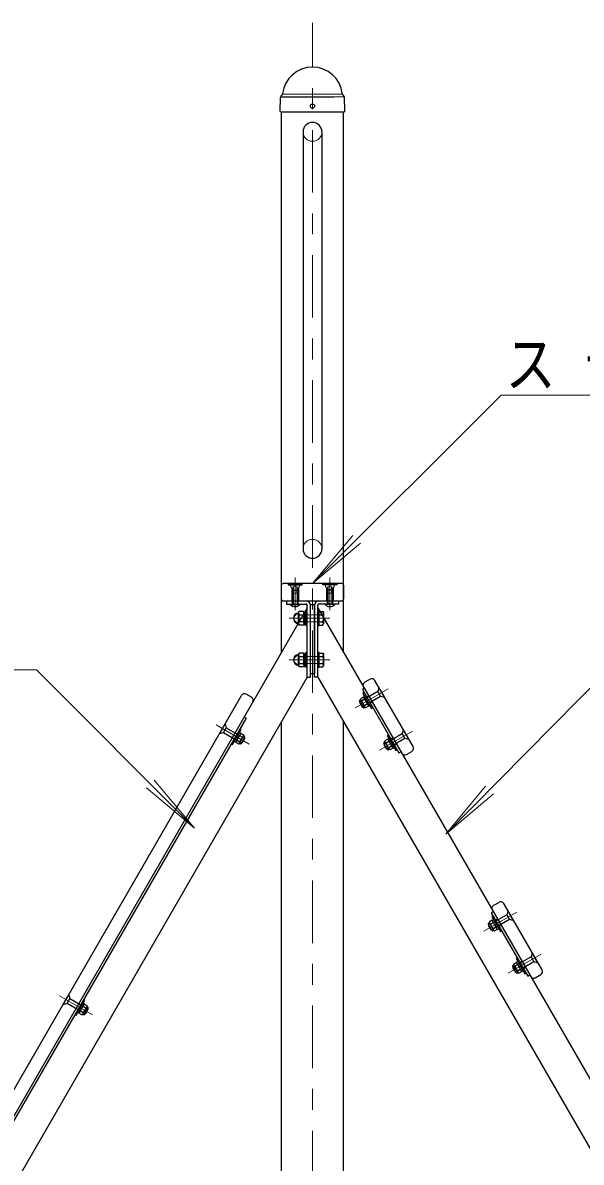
# Model space of a CAD drawing. Units: millimetres on the paper. Extents: x -385 to 0, y -12 to 267.
# Drawn here: x -220.2 to -193.4, y 111.3 to 165.9 of the extents above; entities that cross this region are included whole.
import ezdxf

# ---------------------------------------------------------------- set-up
doc = ezdxf.new("R2010")
doc.units = ezdxf.units.MM
doc.linetypes.add('USER1', pattern=[4.5, 2.5, -2])
doc.linetypes.add('USER2', pattern=[6, 3, -1, 1, -1])
doc.layers.add('LY_1', color=7, linetype='Continuous', lineweight=25)
doc.styles.add('ＭＳ ゴシック', font='')
doc.styles.get('ＭＳ ゴシック').set_extended_font_data('MS Gothic')

msp = doc.modelspace()

# ---------------------------------------------------------------- linework, layer by layer
at = {"layer": 'LY_1', "linetype": 'USER2', "lineweight": 13}
for p, q in [((-206.323, 55.772), (-206.323, 165.916)), ((-207.156, 139.309), (-207.156, 137.748)), ((-205.49, 139.309), (-205.49, 137.748)), ((-207.446, 137.352), (-205.49, 137.352)), ((-207.446, 135.352), (-205.49, 135.352)), ((-204.28, 133.052), (-202.701, 133.964)), ((-209.366, 131.32), (-210.946, 132.232)), ((-203.114, 131.031), (-201.534, 131.943)), ((-198.1, 122.346), (-196.52, 123.258)), ((-196.933, 120.326), (-195.353, 121.238)), ((-216.866, 118.329), (-218.446, 119.241))]:
    msp.add_line(p, q, dxfattribs=at)
at = {"layer": 'LY_1'}
for p, q in [((-207.817, 162.426), (-207.78, 162.463)), ((-204.829, 162.426), (-204.866, 162.463)), ((-207.871, 161.669), (-207.858, 162.33)), ((-204.775, 161.669), (-204.788, 162.33)), ((-207.855, 161.652), (-207.871, 161.669)), ((-207.855, 161.652), (-204.791, 161.652)), ((-207.808, 135.713), (-207.808, 161.652)), ((-204.838, 135.713), (-204.838, 161.652)), ((-204.775, 161.669), (-204.791, 161.652)), ((-206.776, 160.685), (-206.776, 140.685)), ((-205.87, 160.685), (-205.87, 140.685)), ((-207.823, 138.919), (-207.823, 138.285)), ((-204.923, 139.019), (-207.723, 139.019)), ((-204.823, 138.285), (-204.823, 138.919)), ((-207.315, 138.815), (-207.315, 138.185)), ((-207.256, 138.702), (-207.256, 138.035)), ((-207.256, 138.702), (-207.056, 138.702)), ((-207.056, 138.702), (-207.056, 138.035)), ((-206.998, 138.815), (-206.998, 138.185)), ((-205.648, 138.815), (-205.648, 138.185)), ((-205.59, 138.702), (-205.59, 138.035)), ((-205.39, 138.702), (-205.59, 138.702)), ((-205.39, 138.702), (-205.39, 138.035)), ((-205.331, 138.815), (-205.331, 138.185)), ((-206.573, 137.852), (-249.682, 63.185)), ((-207.723, 138.185), (-204.923, 138.185)), ((-207.573, 138.185), (-207.573, 138.035)), ((-207.573, 138.035), (-206.623, 138.035)), ((-207.39, 138.035), (-207.39, 138.019)), ((-207.39, 138.019), (-206.923, 138.019)), ((-207.29, 138.185), (-207.29, 138.035)), ((-207.023, 138.185), (-207.023, 138.035)), ((-206.923, 138.035), (-206.923, 138.019)), ((-206.573, 134.519), (-206.573, 137.985)), ((-206.423, 134.519), (-206.423, 137.985)), ((-206.223, 134.519), (-206.223, 137.985)), ((-206.073, 134.519), (-206.073, 137.985)), ((-206.073, 137.852), (-162.964, 63.185)), ((-205.073, 138.035), (-206.023, 138.035)), ((-205.723, 138.035), (-205.723, 138.019)), ((-205.256, 138.019), (-205.723, 138.019)), ((-205.623, 138.185), (-205.623, 138.035)), ((-205.356, 138.185), (-205.356, 138.035)), ((-205.256, 138.035), (-205.256, 138.019)), ((-205.073, 138.185), (-205.073, 138.035)), ((-206.99, 137.635), (-206.965, 137.679)), ((-206.99, 137.635), (-206.99, 137.069)), ((-206.748, 137.679), (-206.965, 137.679)), ((-206.965, 137.515), (-206.748, 137.515)), ((-206.723, 137.635), (-206.748, 137.679)), ((-206.723, 137.659), (-206.723, 137.045)), ((-206.723, 137.659), (-206.64, 137.659)), ((-206.723, 137.354), (-206.64, 137.376)), ((-206.723, 137.327), (-206.64, 137.35)), ((-206.64, 137.702), (-206.573, 137.702)), ((-206.64, 137.002), (-206.64, 137.702)), ((-206.006, 137.702), (-206.073, 137.702)), ((-206.006, 137.002), (-206.006, 137.702)), ((-206.006, 137.679), (-205.823, 137.679)), ((-206.006, 137.515), (-205.823, 137.515)), ((-205.823, 137.679), (-205.793, 137.627)), ((-205.793, 137.627), (-205.793, 137.077)), ((-206.99, 137.069), (-206.965, 137.025)), ((-206.965, 137.189), (-206.748, 137.189)), ((-206.748, 137.025), (-206.965, 137.025)), ((-206.723, 137.069), (-206.748, 137.025)), ((-206.723, 137.045), (-206.64, 137.045)), ((-206.573, 137.002), (-206.64, 137.002)), ((-206.073, 137.002), (-206.006, 137.002)), ((-206.006, 137.188), (-205.823, 137.188)), ((-206.006, 137.025), (-205.823, 137.025)), ((-205.823, 137.025), (-205.793, 137.077)), ((-206.99, 135.635), (-206.965, 135.679)), ((-206.99, 135.635), (-206.99, 135.069)), ((-206.748, 135.679), (-206.965, 135.679)), ((-206.723, 135.635), (-206.748, 135.679)), ((-206.723, 135.659), (-206.723, 135.045)), ((-206.723, 135.659), (-206.64, 135.659)), ((-206.64, 135.702), (-206.573, 135.702)), ((-206.64, 135.002), (-206.64, 135.702)), ((-206.006, 135.702), (-206.073, 135.702)), ((-206.006, 135.002), (-206.006, 135.702)), ((-206.006, 135.679), (-205.823, 135.679)), ((-205.823, 135.679), (-205.793, 135.627)), ((-205.793, 135.627), (-205.793, 135.077)), ((-206.99, 135.069), (-206.965, 135.025)), ((-206.965, 135.515), (-206.748, 135.515)), ((-206.965, 135.189), (-206.748, 135.189)), ((-206.748, 135.025), (-206.965, 135.025)), ((-206.723, 135.069), (-206.748, 135.025)), ((-206.723, 135.354), (-206.64, 135.376)), ((-206.723, 135.327), (-206.64, 135.35)), ((-206.723, 135.045), (-206.64, 135.045)), ((-206.006, 135.515), (-205.823, 135.515)), ((-206.006, 135.188), (-205.823, 135.188)), ((-206.006, 135.025), (-205.823, 135.025)), ((-205.823, 135.025), (-205.793, 135.077)), ((-206.573, 134.519), (-248.239, 62.352)), ((-206.573, 135.002), (-206.64, 135.002)), ((-206.573, 134.519), (-206.423, 134.519)), ((-206.073, 134.519), (-206.223, 134.519)), ((-206.073, 135.002), (-206.006, 135.002)), ((-206.073, 134.519), (-164.408, 62.352)), ((-203.838, 133.981), (-203.93, 133.927)), ((-203.93, 133.927), (-202.18, 130.896)), ((-203.559, 134.431), (-203.819, 134.281)), ((-201.498, 131.194), (-203.331, 134.37)), ((-203.143, 134.016), (-203.192, 133.834)), ((-203.131, 134.023), (-203.143, 134.016)), ((-203.143, 134.016), (-202.876, 133.555)), ((-241.565, 78.511), (-209.732, 133.648)), ((-209.244, 133.559), (-209.504, 133.709)), ((-203.192, 133.834), (-204.075, 133.324)), ((-203.9, 133.075), (-204.07, 133.369)), ((-204.023, 133.441), (-204.056, 133.422)), ((-203.879, 133.572), (-204.023, 133.489)), ((-204.023, 133.489), (-204.023, 133.441)), ((-203.815, 133.08), (-204.023, 133.441)), ((-203.817, 133.464), (-203.96, 133.381)), ((-203.058, 133.603), (-203.942, 133.093)), ((-203.847, 133.783), (-203.905, 133.75)), ((-203.905, 133.75), (-203.488, 133.028)), ((-203.883, 133.578), (-203.825, 133.611)), ((-203.626, 133.133), (-203.883, 133.578)), ((-203.763, 133.371), (-203.697, 133.389)), ((-203.754, 133.355), (-203.688, 133.373)), ((-203.63, 133.62), (-203.722, 133.566)), ((-203.192, 133.834), (-203.058, 133.603)), ((-202.876, 133.555), (-203.058, 133.603)), ((-202.865, 133.561), (-202.876, 133.555)), ((-204.075, 133.324), (-203.942, 133.093)), ((-203.815, 133.08), (-203.848, 133.061)), ((-203.692, 133.247), (-203.835, 133.164)), ((-203.773, 133.056), (-203.815, 133.08)), ((-203.629, 133.139), (-203.773, 133.056)), ((-203.626, 133.133), (-203.568, 133.167)), ((-203.463, 133.331), (-203.555, 133.278)), ((-203.488, 133.028), (-203.43, 133.061)), ((-209.507, 132.556), (-240.507, 78.863)), ((-210.77, 131.823), (-210.503, 132.284)), ((-210.515, 132.291), (-210.503, 132.284)), ((-210.503, 132.284), (-210.455, 132.102)), ((-209.507, 132.556), (-209.6, 132.609)), ((-207.808, 62.352), (-207.808, 132.379)), ((-204.838, 62.352), (-204.838, 132.379)), ((-210.782, 131.829), (-210.77, 131.823)), ((-210.77, 131.823), (-210.588, 131.871)), ((-210.588, 131.871), (-210.455, 132.102)), ((-210.588, 131.871), (-209.705, 131.361)), ((-210.455, 132.102), (-209.571, 131.592)), ((-210.158, 131.296), (-209.741, 132.018)), ((-209.764, 131.846), (-210.02, 131.401)), ((-209.829, 131.732), (-209.686, 131.649)), ((-209.764, 131.846), (-209.821, 131.879)), ((-209.741, 132.018), (-209.799, 132.051)), ((-209.767, 131.84), (-209.623, 131.757)), ((-209.623, 131.757), (-209.623, 131.709)), ((-202.025, 131.814), (-202.908, 131.304)), ((-202.68, 131.762), (-202.738, 131.729)), ((-202.738, 131.729), (-202.322, 131.007)), ((-201.976, 131.996), (-202.025, 131.814)), ((-202.025, 131.814), (-201.892, 131.583)), ((-201.965, 132.002), (-201.976, 131.996)), ((-201.976, 131.996), (-201.709, 131.534)), ((-210.216, 131.329), (-210.158, 131.296)), ((-210.02, 131.401), (-210.078, 131.434)), ((-210.017, 131.407), (-209.873, 131.324)), ((-209.955, 131.515), (-209.811, 131.432)), ((-209.901, 131.608), (-209.95, 131.657)), ((-209.892, 131.623), (-209.941, 131.672)), ((-209.873, 131.324), (-209.832, 131.348)), ((-209.623, 131.709), (-209.832, 131.348)), ((-209.832, 131.348), (-209.798, 131.329)), ((-209.576, 131.637), (-209.746, 131.343)), ((-209.705, 131.361), (-209.571, 131.592)), ((-209.623, 131.709), (-209.59, 131.69)), ((-202.908, 131.304), (-202.775, 131.073)), ((-202.734, 131.054), (-202.904, 131.349)), ((-202.856, 131.42), (-202.89, 131.401)), ((-202.713, 131.551), (-202.856, 131.469)), ((-202.856, 131.469), (-202.856, 131.42)), ((-202.648, 131.059), (-202.856, 131.42)), ((-202.65, 131.443), (-202.794, 131.36)), ((-201.892, 131.583), (-202.775, 131.073)), ((-202.716, 131.557), (-202.658, 131.59)), ((-202.459, 131.112), (-202.716, 131.557)), ((-202.525, 131.226), (-202.669, 131.144)), ((-202.597, 131.35), (-202.53, 131.368)), ((-202.588, 131.335), (-202.521, 131.353)), ((-202.463, 131.599), (-202.555, 131.546)), ((-202.296, 131.31), (-202.389, 131.257)), ((-201.709, 131.534), (-201.892, 131.583)), ((-201.698, 131.54), (-201.709, 131.534)), ((-202.648, 131.059), (-202.681, 131.04)), ((-202.606, 131.035), (-202.648, 131.059)), ((-202.462, 131.118), (-202.606, 131.035)), ((-202.459, 131.112), (-202.402, 131.146)), ((-202.322, 131.007), (-202.264, 131.041)), ((-202.18, 130.896), (-202.088, 130.95)), ((-201.819, 130.816), (-201.559, 130.966)), ((-197.378, 123.725), (-197.638, 123.575)), ((-195.317, 120.489), (-197.151, 123.664)), ((-197.011, 123.129), (-197.894, 122.619)), ((-197.657, 123.275), (-197.75, 123.222)), ((-197.75, 123.222), (-196, 120.191)), ((-197.666, 123.078), (-197.724, 123.044)), ((-197.724, 123.044), (-197.307, 122.323)), ((-196.962, 123.311), (-197.011, 123.129)), ((-197.011, 123.129), (-196.878, 122.898)), ((-196.951, 123.318), (-196.962, 123.311)), ((-196.962, 123.311), (-196.695, 122.849)), ((-197.894, 122.619), (-197.761, 122.388)), ((-197.719, 122.37), (-197.889, 122.664)), ((-197.842, 122.736), (-197.875, 122.716)), ((-197.699, 122.867), (-197.842, 122.784)), ((-197.842, 122.784), (-197.842, 122.736)), ((-197.634, 122.375), (-197.842, 122.736)), ((-197.636, 122.758), (-197.78, 122.676)), ((-196.878, 122.898), (-197.761, 122.388)), ((-197.702, 122.872), (-197.644, 122.906)), ((-197.445, 122.428), (-197.702, 122.872)), ((-197.511, 122.542), (-197.655, 122.459)), ((-197.448, 122.433), (-197.592, 122.351)), ((-197.582, 122.666), (-197.516, 122.683)), ((-197.574, 122.65), (-197.507, 122.668)), ((-197.449, 122.914), (-197.541, 122.861)), ((-197.445, 122.428), (-197.387, 122.461)), ((-197.282, 122.626), (-197.375, 122.572)), ((-196.695, 122.849), (-196.878, 122.898)), ((-196.684, 122.856), (-196.695, 122.849)), ((-197.634, 122.375), (-197.667, 122.356)), ((-197.592, 122.351), (-197.634, 122.375)), ((-197.307, 122.323), (-197.25, 122.356)), ((-195.844, 121.108), (-196.728, 120.598)), ((-196.532, 120.846), (-196.676, 120.763)), ((-195.711, 120.877), (-196.594, 120.367)), ((-196.5, 121.057), (-196.557, 121.024)), ((-196.557, 121.024), (-196.141, 120.302)), ((-196.535, 120.852), (-196.477, 120.885)), ((-196.279, 120.407), (-196.535, 120.852)), ((-196.282, 120.894), (-196.375, 120.84)), ((-195.795, 121.29), (-195.844, 121.108)), ((-195.844, 121.108), (-195.711, 120.877)), ((-195.784, 121.297), (-195.795, 121.29)), ((-195.795, 121.29), (-195.529, 120.828)), ((-195.529, 120.828), (-195.711, 120.877)), ((-195.517, 120.835), (-195.529, 120.828)), ((-196.728, 120.598), (-196.594, 120.367)), ((-196.553, 120.349), (-196.723, 120.643)), ((-196.676, 120.715), (-196.709, 120.696)), ((-196.676, 120.763), (-196.676, 120.715)), ((-196.467, 120.354), (-196.676, 120.715)), ((-196.469, 120.738), (-196.613, 120.655)), ((-196.467, 120.354), (-196.5, 120.335)), ((-196.344, 120.521), (-196.488, 120.438)), ((-196.425, 120.33), (-196.467, 120.354)), ((-196.282, 120.413), (-196.425, 120.33)), ((-196.416, 120.645), (-196.349, 120.663)), ((-196.407, 120.629), (-196.34, 120.647)), ((-196.279, 120.407), (-196.221, 120.44)), ((-196.116, 120.605), (-196.208, 120.552)), ((-196.141, 120.302), (-196.083, 120.335)), ((-195.638, 120.111), (-195.378, 120.261)), ((-196, 120.191), (-195.907, 120.244)), ((-218.27, 118.832), (-218.003, 119.294)), ((-218.015, 119.301), (-218.003, 119.294)), ((-218.003, 119.294), (-217.955, 119.112)), ((-218.282, 118.839), (-218.27, 118.832)), ((-218.27, 118.832), (-218.088, 118.881)), ((-218.088, 118.881), (-217.955, 119.112)), ((-218.088, 118.881), (-217.205, 118.371)), ((-217.955, 119.112), (-217.071, 118.602)), ((-217.658, 118.306), (-217.241, 119.027)), ((-217.264, 118.855), (-217.52, 118.411)), ((-217.401, 118.618), (-217.45, 118.666)), ((-217.392, 118.633), (-217.441, 118.682)), ((-217.123, 118.718), (-217.332, 118.358)), ((-217.329, 118.741), (-217.186, 118.658)), ((-217.264, 118.855), (-217.321, 118.889)), ((-217.241, 119.027), (-217.299, 119.061)), ((-217.267, 118.85), (-217.123, 118.767)), ((-217.076, 118.647), (-217.246, 118.353)), ((-217.123, 118.767), (-217.123, 118.718)), ((-217.123, 118.718), (-217.09, 118.699)), ((-217.716, 118.339), (-217.658, 118.306)), ((-217.52, 118.411), (-217.578, 118.444)), ((-217.517, 118.416), (-217.373, 118.333)), ((-217.455, 118.525), (-217.311, 118.442)), ((-217.373, 118.333), (-217.332, 118.358)), ((-217.332, 118.358), (-217.298, 118.338)), ((-217.205, 118.371), (-217.071, 118.602))]:
    msp.add_line(p, q, dxfattribs=at)
at = {"layer": 'LY_1', "lineweight": 13}
for p, q in [((-207.812, 162.369), (-204.834, 162.369)), ((-207.752, 162.485), (-204.899, 162.485)), ((-197.283, 148.059), (-206.323, 139.019)), ((-197.283, 148.059), (-161.067, 148.059)), ((-206.323, 139.019), (-204.395, 141.317)), ((-206.323, 139.019), (-204.025, 140.947)), ((-207.373, 139.019), (-207.44, 139.002)), ((-207.44, 139.002), (-206.873, 139.002)), ((-207.44, 139.002), (-207.44, 138.952)), ((-207.44, 138.952), (-206.873, 138.952)), ((-207.369, 138.935), (-207.369, 138.869)), ((-207.369, 138.869), (-207.319, 138.819)), ((-207.256, 138.852), (-207.156, 138.91)), ((-207.256, 138.852), (-207.256, 138.552)), ((-207.24, 138.862), (-207.24, 138.552)), ((-207.156, 138.91), (-207.056, 138.852)), ((-207.073, 138.862), (-207.073, 138.552)), ((-207.056, 138.852), (-207.056, 138.552)), ((-206.944, 138.869), (-206.994, 138.819)), ((-206.944, 138.935), (-206.944, 138.869)), ((-206.94, 139.019), (-206.873, 139.002)), ((-206.873, 139.002), (-206.873, 138.952)), ((-205.706, 139.019), (-205.773, 139.002)), ((-205.206, 139.002), (-205.773, 139.002)), ((-205.773, 139.002), (-205.773, 138.952)), ((-205.206, 138.952), (-205.773, 138.952)), ((-205.702, 138.935), (-205.702, 138.869)), ((-205.702, 138.869), (-205.652, 138.819)), ((-205.49, 138.91), (-205.59, 138.852)), ((-205.59, 138.852), (-205.59, 138.552)), ((-205.573, 138.862), (-205.573, 138.552)), ((-205.39, 138.852), (-205.49, 138.91)), ((-205.406, 138.862), (-205.406, 138.552)), ((-205.39, 138.852), (-205.39, 138.552)), ((-205.278, 138.869), (-205.328, 138.819)), ((-205.278, 138.935), (-205.278, 138.869)), ((-205.273, 139.019), (-205.206, 139.002)), ((-205.206, 139.002), (-205.206, 138.952)), ((-207.319, 138.819), (-207.316, 138.819)), ((-207.306, 138.809), (-207.306, 138.569)), ((-207.29, 138.552), (-207.306, 138.569)), ((-207.29, 138.552), (-207.023, 138.552)), ((-207.023, 138.552), (-207.006, 138.569)), ((-207.016, 138.719), (-207.006, 138.72)), ((-207.016, 138.719), (-207.016, 138.619)), ((-207.016, 138.619), (-207.006, 138.617)), ((-207.006, 138.809), (-207.006, 138.72)), ((-207.006, 138.617), (-207.006, 138.569)), ((-206.996, 138.819), (-206.994, 138.819)), ((-205.65, 138.819), (-205.652, 138.819)), ((-205.64, 138.809), (-205.64, 138.72)), ((-205.63, 138.719), (-205.64, 138.72)), ((-205.63, 138.619), (-205.64, 138.617)), ((-205.64, 138.617), (-205.64, 138.569)), ((-205.623, 138.552), (-205.64, 138.569)), ((-205.63, 138.719), (-205.63, 138.619)), ((-205.356, 138.552), (-205.623, 138.552)), ((-205.356, 138.552), (-205.34, 138.569)), ((-205.34, 138.809), (-205.34, 138.569)), ((-205.328, 138.819), (-205.33, 138.819)), ((-191.806, 135.229), (-199.936, 126.994)), ((-252.868, 134.883), (-219.553, 134.883)), ((-219.553, 134.883), (-211.987, 127.287)), ((-211.987, 127.287), (-213.911, 129.589)), ((-211.987, 127.287), (-214.281, 129.22)), ((-199.936, 126.994), (-198.022, 129.305)), ((-199.936, 126.994), (-197.65, 128.937))]:
    msp.add_line(p, q, dxfattribs=at)
at = {"layer": 'LY_1', "linetype": 'USER1', "lineweight": 13}
for p, q in [((-207.806, 162.352), (-204.84, 162.352)), ((-207.36, 139.019), (-205.286, 139.019)), ((-207.006, 137.185), (-207.006, 137.519)), ((-206.073, 137.519), (-207.006, 137.519)), ((-206.073, 137.185), (-207.006, 137.185)), ((-207.006, 135.185), (-207.006, 135.519)), ((-206.073, 135.519), (-207.006, 135.519)), ((-206.073, 135.185), (-207.006, 135.185)), ((-203.71, 133.545), (-203.767, 133.512)), ((-203.568, 133.299), (-203.626, 133.266)), ((-209.937, 131.813), (-209.879, 131.779)), ((-210.078, 131.567), (-210.021, 131.534)), ((-202.543, 131.524), (-202.601, 131.491)), ((-202.401, 131.279), (-202.459, 131.245)), ((-197.529, 122.839), (-197.587, 122.806)), ((-197.387, 122.594), (-197.445, 122.561)), ((-196.362, 120.819), (-196.42, 120.785)), ((-196.221, 120.573), (-196.278, 120.54)), ((-217.437, 118.822), (-217.379, 118.789)), ((-217.578, 118.577), (-217.521, 118.544))]:
    msp.add_line(p, q, dxfattribs=at)
at = {"layer": 'LY_1'}
for points in [[(-207.49, 139.019), (-207.49, 138.952), (-206.823, 138.952), (-206.823, 139.019)], [(-205.156, 139.019), (-205.156, 138.952), (-205.823, 138.952), (-205.823, 139.019)]]:
    msp.add_lwpolyline(points, dxfattribs=at)
msp.add_lwpolyline([(-206.223, 138.019), (-206.223, 134.685), (-206.423, 134.685), (-206.423, 138.019)], close=True, dxfattribs=at)
msp.add_circle((-206.323, 161.919), 0.1, dxfattribs=at)
for centre, radius, start, end in [((-206.323, 162.352), 1.44, 90, 173.3676), ((-206.323, 162.352), 1.44, 6.6324, 90), ((-207.718, 162.327), 0.14, 135, 178.996), ((-207.846, 162.529), 0.0933, 315, 353.3676), ((-204.8, 162.529), 0.0933, 186.6324, 225), ((-204.928, 162.327), 0.14, 1.0039, 45), ((-206.323, 160.685), 0.453, 0, 180), ((-206.323, 140.685), 0.453, 180, 0), ((-207.723, 138.919), 0.1, 90, 180), ((-204.923, 138.919), 0.1, 0, 90), ((-207.723, 138.285), 0.1, 180, 270), ((-204.923, 138.285), 0.1, 270, 0), ((-207.156, 138.22), 0.308, 220.8657, 319.1343), ((-206.623, 137.985), 0.2, 0, 90), ((-206.623, 137.985), 0.05, 0, 90), ((-206.023, 137.985), 0.2, 90, 180), ((-206.023, 137.985), 0.05, 90, 180), ((-205.49, 138.22), 0.308, 220.8657, 319.1343), ((-206.99, 137.352), 0.25, 90, 270), ((-206.449, 137.352), 0.54, 162.4119, 197.5881), ((-206.694, 137.635), 0.295, 180, 203.8651), ((-207.019, 137.635), 0.295, 336.1349, 0), ((-207.264, 137.352), 0.54, 342.4119, 17.5881), ((-205.965, 137.597), 0.164, 330, 30), ((-206.252, 137.352), 0.459, 339.136, 20.864), ((-206.694, 137.069), 0.295, 156.135, 180), ((-207.019, 137.069), 0.295, 0, 23.8651), ((-205.965, 137.107), 0.164, 330, 30), ((-206.99, 135.352), 0.25, 90, 270), ((-206.694, 135.635), 0.295, 180, 203.8651), ((-207.019, 135.635), 0.295, 336.1349, 0), ((-205.965, 135.597), 0.164, 330, 30), ((-206.449, 135.352), 0.54, 162.4119, 197.5881), ((-206.694, 135.069), 0.295, 156.135, 180), ((-207.264, 135.352), 0.54, 342.4119, 17.5881), ((-207.019, 135.069), 0.295, 0, 23.8651), ((-206.252, 135.352), 0.459, 339.136, 20.864), ((-205.965, 135.107), 0.164, 330, 30), ((-203.735, 134.136), 0.167, 120, 210), ((-203.476, 134.286), 0.167, 30, 120), ((-209.587, 133.564), 0.167, 60, 150), ((-209.328, 133.414), 0.167, 330, 60), ((-204.037, 133.389), 0.0383, 120, 210), ((-203.913, 133.481), 0.111, 175.6159, 244.3841), ((-203.556, 133.47), 0.414, 192.4121, 227.5879), ((-203.867, 133.094), 0.0383, 210, 300), ((-203.725, 133.156), 0.111, 175.6158, 244.3842), ((-209.734, 131.749), 0.111, 295.6158, 4.3841), ((-209.921, 131.424), 0.111, 295.6158, 4.3841), ((-210.09, 131.738), 0.414, 312.4121, 347.5879), ((-209.779, 131.362), 0.0383, 240, 330), ((-209.609, 131.656), 0.0383, 330, 60), ((-202.87, 131.368), 0.0383, 120, 210), ((-202.746, 131.46), 0.111, 175.6159, 244.3841), ((-202.389, 131.449), 0.414, 192.4121, 227.5879), ((-201.642, 131.111), 0.167, 300, 30), ((-202.7, 131.073), 0.0383, 210, 300), ((-202.558, 131.135), 0.111, 175.6158, 244.3842), ((-201.902, 130.961), 0.167, 210, 300), ((-197.555, 123.431), 0.167, 120, 210), ((-197.295, 123.581), 0.167, 30, 120), ((-197.856, 122.683), 0.0383, 120, 210), ((-197.732, 122.775), 0.111, 175.6159, 244.3841), ((-197.375, 122.765), 0.414, 192.4121, 227.5879), ((-197.544, 122.45), 0.111, 175.6158, 244.3842), ((-197.686, 122.389), 0.0383, 210, 300), ((-196.69, 120.662), 0.0383, 120, 210), ((-196.565, 120.755), 0.111, 175.6159, 244.3841), ((-196.209, 120.744), 0.414, 192.4121, 227.5879), ((-196.52, 120.368), 0.0383, 210, 300), ((-196.377, 120.43), 0.111, 175.6158, 244.3842), ((-195.462, 120.405), 0.167, 300, 30), ((-195.721, 120.255), 0.167, 210, 300), ((-217.59, 118.747), 0.414, 312.4121, 347.5879), ((-217.234, 118.758), 0.111, 295.6158, 4.3841), ((-217.109, 118.666), 0.0383, 330, 60), ((-217.421, 118.433), 0.111, 295.6158, 4.3841), ((-217.279, 118.372), 0.0383, 240, 330)]:
    msp.add_arc(centre, radius, start, end, dxfattribs=at)
at = {"layer": 'LY_1', "linetype": 'USER1', "lineweight": 13}
for centre, radius, start, end in [((-206.323, 160.685), 0.453, 180, 0), ((-206.323, 140.685), 0.453, 0, 180), ((-206.99, 137.352), 0.217, 90, 270), ((-206.99, 135.352), 0.217, 90, 270)]:
    msp.add_arc(centre, radius, start, end, dxfattribs=at)
at = {"layer": 'LY_1', "lineweight": 13}
for centre, radius, start, end in [((-207.385, 138.935), 0.0167, 0, 90), ((-206.928, 138.935), 0.0167, 90, 180), ((-205.719, 138.935), 0.0167, 0, 90), ((-205.261, 138.935), 0.0167, 90, 180), ((-207.316, 138.809), 0.01, 0, 90), ((-206.996, 138.809), 0.01, 90, 180), ((-205.65, 138.809), 0.01, 0, 90), ((-205.33, 138.809), 0.01, 90, 180)]:
    msp.add_arc(centre, radius, start, end, dxfattribs=at)

# ---------------------------------------------------------------- texts
at = {"layer": 'LY_1', "insert": (-197.067, 148.209), "char_height": 2.199, "attachment_point": 7, "style": 'ＭＳ ゴシック'}
msp.add_mtext('\\T1.55;\\W0.8;ステップ：PE板\u300025ｔ', dxfattribs=at)

doc.saveas('drawing.dxf')
